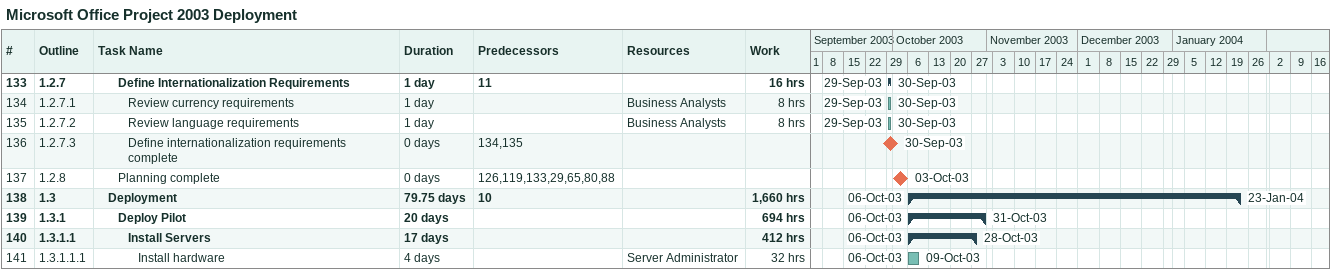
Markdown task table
Microsoft Office Project 2003 Deployment

| ID | WBS | Task | Duration | Start | Finish | Predecessors | Resources | Work (h) |
|---|---|---|---|---|---|---|---|---|
| 133 | 1.2.7 | **Define Internationalization Requirements** | 1d | 2003-09-29 | 2003-09-30 | 11 |  | 16 |
| 134 | 1.2.7.1 | Review currency requirements | 1d | 2003-09-29 | 2003-09-30 |  | Business Analysts | 8 |
| 135 | 1.2.7.2 | Review language requirements | 1d | 2003-09-29 | 2003-09-30 |  | Business Analysts | 8 |
| 136 | 1.2.7.3 | Define internationalization requirements complete | 0d | 2003-09-30 | 2003-09-30 | 134, 135 |  |  |
| 137 | 1.2.8 | Planning complete | 0d | 2003-10-03 | 2003-10-03 | 126, 119, 133, 29, 65, 80, 88 |  |  |
| 138 | 1.3 | **Deployment** | 79.75d | 2003-10-06 | 2004-01-23 | 10 |  | 1660 |
| 139 | 1.3.1 | **Deploy Pilot** | 20d | 2003-10-06 | 2003-10-31 |  |  | 694 |
| 140 | 1.3.1.1 | **Install Servers** | 17d | 2003-10-06 | 2003-10-28 |  |  | 412 |
| 141 | 1.3.1.1.1 | Install hardware | 4d | 2003-10-06 | 2003-10-09 |  | Server Administrator | 32 |
